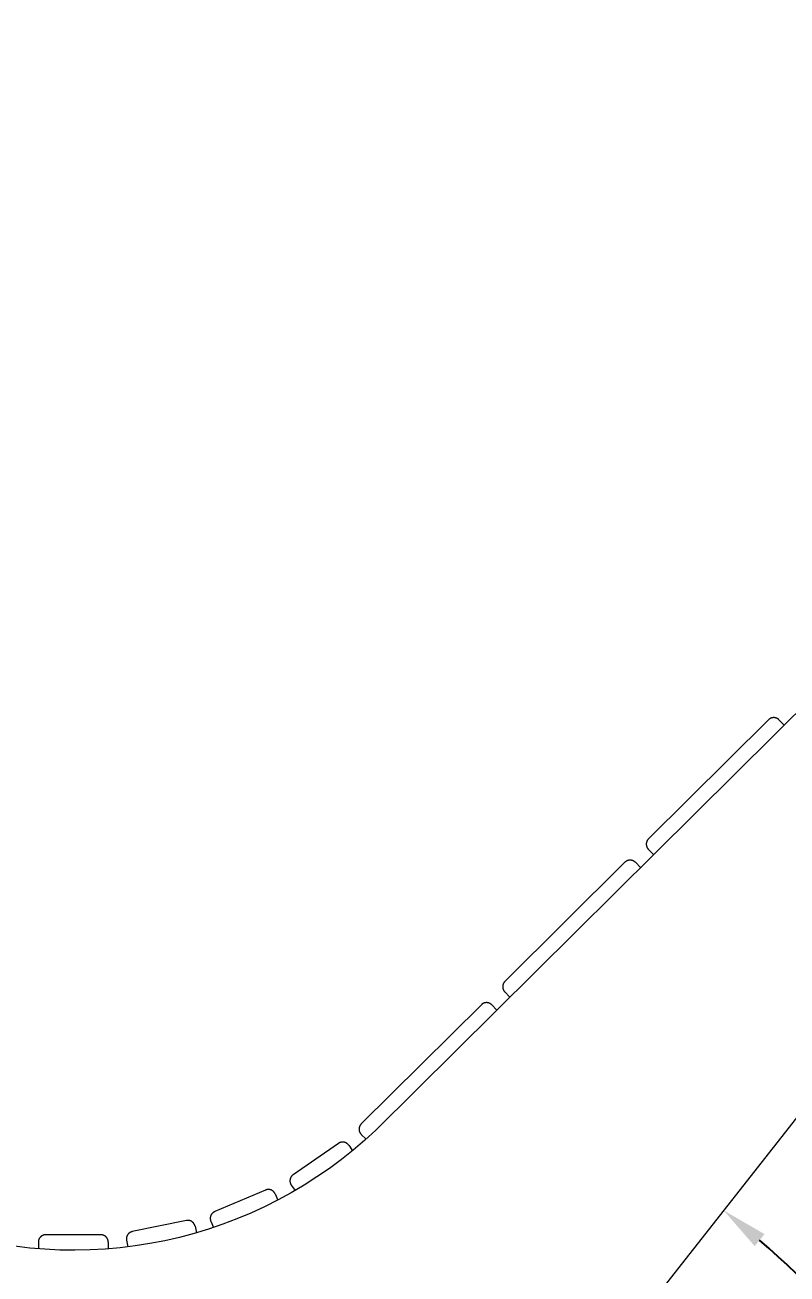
# Model space of a CAD drawing. Header units: inches. Extents: x 3 to 193, y 3 to 134.
# Drawn here: x 93.97 to 110.28, y 103.37 to 130.1 of the extents above; entities that cross this region are included whole.
import ezdxf

# ---------------------------------------------------------------- set-up
doc = ezdxf.new("R2010")
doc.units = ezdxf.units.IN
doc.header["$PDSIZE"] = -1
doc.layers.add('ZANO_R', color=7, linetype='Continuous', lineweight=0)
doc.layers.add('ZANO_W', color=1, linetype='Continuous', lineweight=0)
doc.styles.get("Standard").update_dxf_attribs({"font": 'ARIALUNI.TTF'})
doc.dimstyles.new('amerykanie', dxfattribs={"dimtxt": 50, "dimasz": 50, "dimexe": 0.5, "dimexo": 0.5, "dimgap": 1, "dimtad": 1, "dimdec": 0, "dimzin": 0, "dimlunit": 5, "dimtxsty": 'Standard', "dimcen": 0.09, "dimclrd": 1, "dimclre": 1, "dimclrt": 1, "dimazin": 0, "dimtfac": 1, "dimtdec": 0, "dimtmove": 0, "dimatfit": 3, "dimfxl": 1, "dimtzin": 0, "dimarcsym": 1})

# ---------------------------------------------------------------- blocks, each defined once
blk = doc.blocks.new('*D375')
at = {"layer": 'Defpoints', "color": 0}
for p in [(127.296, 128.1), (115.952, 94.518), (96.273, 88.645), (60.315, 88.319), (113.926, 88.319)]:
    blk.add_point(p, dxfattribs=at)
at = {"layer": 'ZANO_W', "color": 1, "lineweight": -2}
blk.add_line((114.426, 88.319), (117.393, 88.319), dxfattribs=at)
blk.add_arc((96.016, 88.319), 20.877, 2.7447, 49.078, dxfattribs=at)
at = {"layer": 'ZANO_W', "color": 1}
for points in [[(109.797, 104.222), (109.585, 103.965), (108.92, 104.73)], [(116.703, 89.314), (117.036, 89.322), (116.893, 88.319)]]:
    blk.add_solid(points, dxfattribs=at)
at = {"layer": 'ZANO_W', "color": 1, "insert": (115.707, 97.885), "char_height": 1, "attachment_point": 5, "rotation": 295.9114}
blk.add_mtext("51%%d49'", dxfattribs=at)

msp = doc.modelspace()

# ---------------------------------------------------------------- linework, layer by layer
at = {"layer": 'ZANO_R'}
for p, q in [((125.31008, 130.09947), (101.48116, 106.44816)), ((127.29598, 128.10042), (96.27322, 88.64536)), ((109.88214, 115.23017), (107.31207, 112.67926)), ((109.88602, 115.2339), (109.88214, 115.23017)), ((109.89002, 115.23748), (109.88602, 115.2339)), ((109.89415, 115.24093), (109.89002, 115.23748)), ((109.89839, 115.24424), (109.89415, 115.24093)), ((109.90274, 115.24739), (109.89839, 115.24424)), ((109.90719, 115.2504), (109.90274, 115.24739)), ((109.91175, 115.25326), (109.90719, 115.2504)), ((109.9164, 115.25595), (109.91175, 115.25326)), ((109.92114, 115.25849), (109.9164, 115.25595)), ((109.92596, 115.26086), (109.92114, 115.25849)), ((109.93086, 115.26307), (109.92596, 115.26086)), ((109.93584, 115.26511), (109.93086, 115.26307)), ((109.94088, 115.26698), (109.93584, 115.26511)), ((109.94598, 115.26867), (109.94088, 115.26698)), ((109.95114, 115.27019), (109.94598, 115.26867)), ((109.95634, 115.27153), (109.95114, 115.27019)), ((109.96159, 115.2727), (109.95634, 115.27153)), ((109.96688, 115.27368), (109.96159, 115.2727)), ((109.97219, 115.27448), (109.96688, 115.27368)), ((109.97753, 115.27511), (109.97219, 115.27448)), ((109.98289, 115.27554), (109.97753, 115.27511)), ((109.98826, 115.2758), (109.98289, 115.27554)), ((109.99364, 115.27587), (109.98826, 115.2758)), ((109.99901, 115.27576), (109.99364, 115.27587)), ((110.00438, 115.27546), (109.99901, 115.27576)), ((110.00973, 115.27498), (110.00438, 115.27546)), ((110.01507, 115.27432), (110.00973, 115.27498)), ((110.02038, 115.27348), (110.01507, 115.27432)), ((110.02566, 115.27246), (110.02038, 115.27348)), ((110.0309, 115.27125), (110.02566, 115.27246)), ((110.03609, 115.26987), (110.0309, 115.27125)), ((110.04124, 115.26832), (110.03609, 115.26987)), ((110.04633, 115.26658), (110.04124, 115.26832)), ((110.05135, 115.26468), (110.04633, 115.26658)), ((110.05631, 115.2626), (110.05135, 115.26468)), ((110.0612, 115.26036), (110.05631, 115.2626)), ((110.066, 115.25795), (110.0612, 115.26036)), ((110.07072, 115.25538), (110.066, 115.25795)), ((110.07535, 115.25264), (110.07072, 115.25538)), ((110.07989, 115.24976), (110.07535, 115.25264)), ((110.08432, 115.24671), (110.07989, 115.24976)), ((110.08865, 115.24352), (110.08432, 115.24671)), ((110.09286, 115.24019), (110.08865, 115.24352)), ((110.09696, 115.23671), (110.09286, 115.24019)), ((110.10094, 115.23309), (110.09696, 115.23671)), ((110.10479, 115.22934), (110.10094, 115.23309)), ((110.2157, 115.1176), (110.10479, 115.22934)), ((107.26565, 112.57348), (107.26554, 112.56811)), ((107.26554, 112.56811), (107.26561, 112.56273)), ((107.26561, 112.56273), (107.26587, 112.55736)), ((107.26595, 112.57885), (107.26565, 112.57348)), ((107.26587, 112.55736), (107.2663, 112.552)), ((107.26642, 112.5842), (107.26595, 112.57885)), ((107.2663, 112.552), (107.26692, 112.54666)), ((107.26709, 112.58954), (107.26642, 112.5842)), ((107.26692, 112.54666), (107.26773, 112.54135)), ((107.26793, 112.59485), (107.26709, 112.58954)), ((107.26773, 112.54135), (107.26871, 112.53606)), ((107.26895, 112.60013), (107.26793, 112.59485)), ((107.27015, 112.60537), (107.26895, 112.60013)), ((107.27154, 112.61056), (107.27015, 112.60537)), ((107.27309, 112.61571), (107.27154, 112.61056)), ((107.27483, 112.6208), (107.27309, 112.61571)), ((107.27673, 112.62582), (107.27483, 112.6208)), ((107.27881, 112.63078), (107.27673, 112.62582)), ((107.28105, 112.63567), (107.27881, 112.63078)), ((107.28346, 112.64047), (107.28105, 112.63567)), ((107.28603, 112.64519), (107.28346, 112.64047)), ((107.28876, 112.64982), (107.28603, 112.64519)), ((107.29165, 112.65436), (107.28876, 112.64982)), ((107.29469, 112.65879), (107.29165, 112.65436)), ((107.29789, 112.66312), (107.29469, 112.65879)), ((107.30122, 112.66733), (107.29789, 112.66312)), ((107.3047, 112.67143), (107.30122, 112.66733)), ((107.30832, 112.67541), (107.3047, 112.67143)), ((107.31207, 112.67926), (107.30832, 112.67541)), ((107.26871, 112.53606), (107.26988, 112.53081)), ((107.26988, 112.53081), (107.27122, 112.52561)), ((107.27122, 112.52561), (107.27274, 112.52045)), ((107.27274, 112.52045), (107.27443, 112.51535)), ((107.27443, 112.51535), (107.2763, 112.51031)), ((107.2763, 112.51031), (107.27834, 112.50533)), ((107.27834, 112.50533), (107.28055, 112.50043)), ((107.28055, 112.50043), (107.28292, 112.49561)), ((107.28292, 112.49561), (107.28546, 112.49087)), ((107.28546, 112.49087), (107.28815, 112.48622)), ((107.28815, 112.48622), (107.29101, 112.48166)), ((107.29101, 112.48166), (107.29401, 112.47721)), ((107.29401, 112.47721), (107.29717, 112.47286)), ((107.29717, 112.47286), (107.30048, 112.46862)), ((107.30048, 112.46862), (107.30393, 112.46449)), ((107.30393, 112.46449), (107.30751, 112.46049)), ((107.30751, 112.46049), (107.31123, 112.45661)), ((107.31123, 112.45661), (107.42214, 112.34487)), ((106.80923, 112.18017), (104.23916, 109.62926)), ((106.81311, 112.18389), (106.80923, 112.18017)), ((106.81711, 112.18748), (106.81311, 112.18389)), ((106.82124, 112.19092), (106.81711, 112.18748)), ((106.82548, 112.19423), (106.82124, 112.19092)), ((106.82983, 112.19739), (106.82548, 112.19423)), ((106.83428, 112.2004), (106.82983, 112.19739)), ((106.83884, 112.20325), (106.83428, 112.2004)), ((106.84349, 112.20595), (106.83884, 112.20325)), ((106.84823, 112.20848), (106.84349, 112.20595)), ((106.85305, 112.21086), (106.84823, 112.20848)), ((106.85795, 112.21307), (106.85305, 112.21086)), ((106.86293, 112.2151), (106.85795, 112.21307)), ((106.86797, 112.21697), (106.86293, 112.2151)), ((106.87307, 112.21867), (106.86797, 112.21697)), ((106.87823, 112.22019), (106.87307, 112.21867)), ((106.88343, 112.22153), (106.87823, 112.22019)), ((106.88868, 112.22269), (106.88343, 112.22153)), ((106.89397, 112.22368), (106.88868, 112.22269)), ((106.89928, 112.22448), (106.89397, 112.22368)), ((106.90462, 112.2251), (106.89928, 112.22448)), ((106.90998, 112.22554), (106.90462, 112.2251)), ((106.91535, 112.22579), (106.90998, 112.22554)), ((106.92073, 112.22586), (106.91535, 112.22579)), ((106.9261, 112.22575), (106.92073, 112.22586)), ((106.93147, 112.22546), (106.9261, 112.22575)), ((106.93682, 112.22498), (106.93147, 112.22546)), ((106.94216, 112.22432), (106.93682, 112.22498)), ((106.94747, 112.22348), (106.94216, 112.22432)), ((106.95275, 112.22245), (106.94747, 112.22348)), ((106.95799, 112.22125), (106.95275, 112.22245)), ((106.96318, 112.21987), (106.95799, 112.22125)), ((106.96833, 112.21831), (106.96318, 112.21987)), ((106.97341, 112.21658), (106.96833, 112.21831)), ((106.97844, 112.21467), (106.97341, 112.21658)), ((106.9834, 112.2126), (106.97844, 112.21467)), ((106.98829, 112.21035), (106.9834, 112.2126)), ((106.99309, 112.20794), (106.98829, 112.21035)), ((106.99781, 112.20537), (106.99309, 112.20794)), ((107.00244, 112.20264), (106.99781, 112.20537)), ((107.00698, 112.19975), (107.00244, 112.20264)), ((107.01141, 112.19671), (107.00698, 112.19975)), ((107.01574, 112.19352), (107.01141, 112.19671)), ((107.01995, 112.19018), (107.01574, 112.19352)), ((107.02405, 112.1867), (107.01995, 112.19018)), ((107.02803, 112.18309), (107.02405, 112.1867)), ((107.03188, 112.17934), (107.02803, 112.18309)), ((107.14279, 112.06759), (107.03188, 112.17934)), ((104.21585, 109.59982), (104.21312, 109.59519)), ((104.21874, 109.60435), (104.21585, 109.59982)), ((104.22178, 109.60879), (104.21874, 109.60435)), ((104.22497, 109.61311), (104.22178, 109.60879)), ((104.22831, 109.61733), (104.22497, 109.61311)), ((104.23179, 109.62143), (104.22831, 109.61733)), ((104.23541, 109.6254), (104.23179, 109.62143)), ((104.23916, 109.62926), (104.23541, 109.6254)), ((104.19274, 109.52348), (104.19263, 109.5181)), ((104.19263, 109.5181), (104.1927, 109.51273)), ((104.1927, 109.51273), (104.19295, 109.50736)), ((104.19304, 109.52884), (104.19274, 109.52348)), ((104.19295, 109.50736), (104.19339, 109.502)), ((104.19351, 109.5342), (104.19304, 109.52884)), ((104.19339, 109.502), (104.19401, 109.49666)), ((104.19417, 109.53953), (104.19351, 109.5342)), ((104.19401, 109.49666), (104.19482, 109.49134)), ((104.19502, 109.54484), (104.19417, 109.53953)), ((104.19482, 109.49134), (104.1958, 109.48606)), ((104.19604, 109.55012), (104.19502, 109.54484)), ((104.1958, 109.48606), (104.19697, 109.48081)), ((104.19724, 109.55536), (104.19604, 109.55012)), ((104.19697, 109.48081), (104.19831, 109.4756)), ((104.19863, 109.56056), (104.19724, 109.55536)), ((104.19831, 109.4756), (104.19983, 109.47045)), ((104.20018, 109.5657), (104.19863, 109.56056)), ((104.19983, 109.47045), (104.20152, 109.46534)), ((104.20192, 109.57079), (104.20018, 109.5657)), ((104.20152, 109.46534), (104.20339, 109.4603)), ((104.20382, 109.57582), (104.20192, 109.57079)), ((104.20339, 109.4603), (104.20543, 109.45533)), ((104.2059, 109.58078), (104.20382, 109.57582)), ((104.20543, 109.45533), (104.20763, 109.45043)), ((104.20814, 109.58566), (104.2059, 109.58078)), ((104.20763, 109.45043), (104.21001, 109.4456)), ((104.21055, 109.59047), (104.20814, 109.58566)), ((104.21001, 109.4456), (104.21254, 109.44086)), ((104.21312, 109.59519), (104.21055, 109.59047)), ((104.21254, 109.44086), (104.21524, 109.43621)), ((104.21524, 109.43621), (104.2181, 109.43166)), ((104.2181, 109.43166), (104.2211, 109.4272)), ((104.2211, 109.4272), (104.22426, 109.42285)), ((104.22426, 109.42285), (104.22757, 109.41861)), ((104.22757, 109.41861), (104.23102, 109.41449)), ((104.23102, 109.41449), (104.2346, 109.41048)), ((104.2346, 109.41048), (104.23832, 109.4066)), ((104.23832, 109.4066), (104.34923, 109.29486)), ((103.73632, 109.13016), (101.16625, 106.57925)), ((103.7402, 109.13388), (103.73632, 109.13016)), ((103.7442, 109.13747), (103.7402, 109.13388)), ((103.74833, 109.14092), (103.7442, 109.13747)), ((103.75257, 109.14422), (103.74833, 109.14092)), ((103.75692, 109.14738), (103.75257, 109.14422)), ((103.76137, 109.15039), (103.75692, 109.14738)), ((103.76593, 109.15325), (103.76137, 109.15039)), ((103.77058, 109.15594), (103.76593, 109.15325)), ((103.77532, 109.15848), (103.77058, 109.15594)), ((103.78014, 109.16085), (103.77532, 109.15848)), ((103.78504, 109.16306), (103.78014, 109.16085)), ((103.79002, 109.1651), (103.78504, 109.16306)), ((103.79506, 109.16697), (103.79002, 109.1651)), ((103.80016, 109.16866), (103.79506, 109.16697)), ((103.80532, 109.17018), (103.80016, 109.16866)), ((103.81052, 109.17152), (103.80532, 109.17018)), ((103.81577, 109.17269), (103.81052, 109.17152)), ((103.82106, 109.17367), (103.81577, 109.17269)), ((103.82637, 109.17447), (103.82106, 109.17367)), ((103.83171, 109.17509), (103.82637, 109.17447)), ((103.83707, 109.17553), (103.83171, 109.17509)), ((103.84244, 109.17579), (103.83707, 109.17553)), ((103.84782, 109.17586), (103.84244, 109.17579)), ((103.85319, 109.17575), (103.84782, 109.17586)), ((103.85856, 109.17545), (103.85319, 109.17575)), ((103.86391, 109.17497), (103.85856, 109.17545)), ((103.86925, 109.17431), (103.86391, 109.17497)), ((103.87456, 109.17347), (103.86925, 109.17431)), ((103.87983, 109.17245), (103.87456, 109.17347)), ((103.88507, 109.17124), (103.87983, 109.17245)), ((103.89027, 109.16986), (103.88507, 109.17124)), ((103.89542, 109.1683), (103.89027, 109.16986)), ((103.9005, 109.16657), (103.89542, 109.1683)), ((103.90553, 109.16467), (103.9005, 109.16657)), ((103.91049, 109.16259), (103.90553, 109.16467)), ((103.91538, 109.16035), (103.91049, 109.16259)), ((103.92018, 109.15794), (103.91538, 109.16035)), ((103.9249, 109.15537), (103.92018, 109.15794)), ((103.92953, 109.15263), (103.9249, 109.15537)), ((103.93407, 109.14975), (103.92953, 109.15263)), ((103.9385, 109.1467), (103.93407, 109.14975)), ((103.94283, 109.14351), (103.9385, 109.1467)), ((103.94704, 109.14018), (103.94283, 109.14351)), ((103.95114, 109.1367), (103.94704, 109.14018)), ((103.95512, 109.13308), (103.95114, 109.1367)), ((103.95897, 109.12933), (103.95512, 109.13308)), ((104.06988, 109.01759), (103.95897, 109.12933)), ((101.11983, 106.47347), (101.11972, 106.4681)), ((101.11972, 106.4681), (101.11979, 106.46272)), ((101.11979, 106.46272), (101.12004, 106.45735)), ((101.12012, 106.47884), (101.11983, 106.47347)), ((101.12004, 106.45735), (101.12048, 106.45199)), ((101.1206, 106.48419), (101.12012, 106.47884)), ((101.12048, 106.45199), (101.1211, 106.44665)), ((101.12126, 106.48953), (101.1206, 106.48419)), ((101.1211, 106.44665), (101.12191, 106.44134)), ((101.12211, 106.49484), (101.12126, 106.48953)), ((101.12191, 106.44134), (101.12289, 106.43605)), ((101.12313, 106.50012), (101.12211, 106.49484)), ((101.12289, 106.43605), (101.12405, 106.4308)), ((101.12433, 106.50536), (101.12313, 106.50012)), ((101.12405, 106.4308), (101.1254, 106.4256)), ((101.12571, 106.51055), (101.12433, 106.50536)), ((101.1254, 106.4256), (101.12692, 106.42044)), ((101.12727, 106.5157), (101.12571, 106.51055)), ((101.12692, 106.42044), (101.12861, 106.41534)), ((101.12901, 106.52079), (101.12727, 106.5157)), ((101.12861, 106.41534), (101.13048, 106.4103)), ((101.13091, 106.52581), (101.12901, 106.52079)), ((101.13048, 106.4103), (101.13252, 106.40532)), ((101.13299, 106.53077), (101.13091, 106.52581)), ((101.13252, 106.40532), (101.13472, 106.40042)), ((101.13523, 106.53566), (101.13299, 106.53077)), ((101.13472, 106.40042), (101.1371, 106.3956)), ((101.13764, 106.54046), (101.13523, 106.53566)), ((101.1371, 106.3956), (101.13963, 106.39086)), ((101.14021, 106.54518), (101.13764, 106.54046)), ((101.14294, 106.54981), (101.14021, 106.54518)), ((101.14583, 106.55435), (101.14294, 106.54981)), ((101.14887, 106.55878), (101.14583, 106.55435)), ((101.15206, 106.56311), (101.14887, 106.55878)), ((101.1554, 106.56732), (101.15206, 106.56311)), ((101.15888, 106.57142), (101.1554, 106.56732)), ((101.1625, 106.5754), (101.15888, 106.57142)), ((101.16625, 106.57925), (101.1625, 106.5754)), ((101.48116, 106.44816), (101.24271, 106.23052)), ((100.67855, 106.16423), (99.70851, 105.49096)), ((100.68302, 106.16722), (100.67855, 106.16423)), ((100.68759, 106.17006), (100.68302, 106.16722)), ((100.69225, 106.17274), (100.68759, 106.17006)), ((100.697, 106.17525), (100.69225, 106.17274)), ((100.70183, 106.17761), (100.697, 106.17525)), ((100.70674, 106.17979), (100.70183, 106.17761)), ((100.71173, 106.18181), (100.70674, 106.17979)), ((100.71678, 106.18366), (100.71173, 106.18181)), ((100.72189, 106.18533), (100.71678, 106.18366)), ((100.72705, 106.18683), (100.72189, 106.18533)), ((100.73226, 106.18815), (100.72705, 106.18683)), ((100.73751, 106.18929), (100.73226, 106.18815)), ((100.7428, 106.19025), (100.73751, 106.18929)), ((100.74812, 106.19103), (100.7428, 106.19025)), ((100.75346, 106.19163), (100.74812, 106.19103)), ((100.75882, 106.19205), (100.75346, 106.19163)), ((100.76419, 106.19228), (100.75882, 106.19205)), ((100.76957, 106.19233), (100.76419, 106.19228)), ((100.77494, 106.19219), (100.76957, 106.19233)), ((100.78031, 106.19188), (100.77494, 106.19219)), ((100.78566, 106.19138), (100.78031, 106.19188)), ((100.791, 106.19069), (100.78566, 106.19138)), ((100.7963, 106.18983), (100.791, 106.19069)), ((100.80157, 106.18878), (100.7963, 106.18983)), ((100.80681, 106.18756), (100.80157, 106.18878)), ((100.812, 106.18615), (100.80681, 106.18756)), ((100.81714, 106.18457), (100.812, 106.18615)), ((100.82222, 106.18282), (100.81714, 106.18457)), ((100.82724, 106.18089), (100.82222, 106.18282)), ((100.83219, 106.1788), (100.82724, 106.18089)), ((100.83706, 106.17653), (100.83219, 106.1788)), ((100.84186, 106.1741), (100.83706, 106.17653)), ((100.84657, 106.17151), (100.84186, 106.1741)), ((100.85119, 106.16876), (100.84657, 106.17151)), ((100.85571, 106.16585), (100.85119, 106.16876)), ((100.86013, 106.16279), (100.85571, 106.16585)), ((100.86444, 106.15958), (100.86013, 106.16279)), ((100.86865, 106.15623), (100.86444, 106.15958)), ((100.87273, 106.15273), (100.86865, 106.15623)), ((100.87669, 106.1491), (100.87273, 106.15273)), ((100.88053, 106.14533), (100.87669, 106.1491)), ((100.88423, 106.14144), (100.88053, 106.14533)), ((100.8878, 106.13742), (100.88423, 106.14144)), ((100.89123, 106.13328), (100.8878, 106.13742)), ((100.89452, 106.12903), (100.89123, 106.13328)), ((100.89766, 106.12466), (100.89452, 106.12903)), ((100.89766, 106.12466), (100.97981, 106.0063)), ((101.24271, 106.23052), (100.99694, 106.02118)), ((101.13963, 106.39086), (101.14233, 106.38621)), ((101.14233, 106.38621), (101.14519, 106.38165)), ((101.14519, 106.38165), (101.14819, 106.3772)), ((101.14819, 106.3772), (101.15135, 106.37285)), ((101.15135, 106.37285), (101.15466, 106.36861)), ((101.15466, 106.36861), (101.15811, 106.36448)), ((101.15811, 106.36448), (101.16169, 106.36048)), ((101.16169, 106.36048), (101.16541, 106.3566)), ((101.16541, 106.3566), (101.2684, 106.25284)), ((100.99694, 106.02118), (100.74415, 105.82039)), ((100.48462, 105.62837), (100.21866, 105.44536)), ((100.74415, 105.82039), (100.48462, 105.62837)), ((99.64098, 105.36825), (99.64084, 105.36287)), ((99.64084, 105.36287), (99.64089, 105.3575)), ((99.64089, 105.3575), (99.64113, 105.35212)), ((99.6413, 105.37361), (99.64098, 105.36825)), ((99.64113, 105.35212), (99.64154, 105.34676)), ((99.6418, 105.37896), (99.6413, 105.37361)), ((99.64154, 105.34676), (99.64214, 105.34142)), ((99.64248, 105.3843), (99.6418, 105.37896)), ((99.64214, 105.34142), (99.64292, 105.3361)), ((99.64334, 105.3896), (99.64248, 105.3843)), ((99.64292, 105.3361), (99.64388, 105.33081)), ((99.64439, 105.39488), (99.64334, 105.3896)), ((99.64388, 105.33081), (99.64502, 105.32556)), ((99.64562, 105.40011), (99.64439, 105.39488)), ((99.64502, 105.32556), (99.64634, 105.32035)), ((99.64702, 105.4053), (99.64562, 105.40011)), ((99.6486, 105.41044), (99.64702, 105.4053)), ((99.65035, 105.41552), (99.6486, 105.41044)), ((99.65228, 105.42054), (99.65035, 105.41552)), ((99.65437, 105.42549), (99.65228, 105.42054)), ((99.65664, 105.43037), (99.65437, 105.42549)), ((99.65907, 105.43516), (99.65664, 105.43037)), ((99.66166, 105.43987), (99.65907, 105.43516)), ((99.66441, 105.44449), (99.66166, 105.43987)), ((99.66732, 105.44901), (99.66441, 105.44449)), ((99.67038, 105.45343), (99.66732, 105.44901)), ((99.67359, 105.45774), (99.67038, 105.45343)), ((99.67694, 105.46195), (99.67359, 105.45774)), ((99.68044, 105.46603), (99.67694, 105.46195)), ((99.68407, 105.46999), (99.68044, 105.46603)), ((99.68784, 105.47383), (99.68407, 105.46999)), ((99.69173, 105.47753), (99.68784, 105.47383)), ((99.69575, 105.4811), (99.69173, 105.47753)), ((99.69989, 105.48453), (99.69575, 105.4811)), ((99.70415, 105.48782), (99.69989, 105.48453)), ((99.70851, 105.49096), (99.70415, 105.48782)), ((100.21866, 105.44536), (99.94659, 105.27158)), ((99.11782, 105.16492), (98.03127, 104.70267)), ((99.1228, 105.16694), (99.11782, 105.16492)), ((99.12785, 105.16879), (99.1228, 105.16694)), ((99.13296, 105.17047), (99.12785, 105.16879)), ((99.13812, 105.17197), (99.13296, 105.17047)), ((99.14333, 105.17329), (99.13812, 105.17197)), ((99.14859, 105.17443), (99.14333, 105.17329)), ((99.15388, 105.1754), (99.14859, 105.17443)), ((99.15919, 105.17618), (99.15388, 105.1754)), ((99.16454, 105.17678), (99.15919, 105.17618)), ((99.1699, 105.1772), (99.16454, 105.17678)), ((99.17527, 105.17743), (99.1699, 105.1772)), ((99.18064, 105.17748), (99.17527, 105.17743)), ((99.18602, 105.17735), (99.18064, 105.17748)), ((99.19138, 105.17704), (99.18602, 105.17735)), ((99.19674, 105.17654), (99.19138, 105.17704)), ((99.20207, 105.17586), (99.19674, 105.17654)), ((99.20737, 105.17499), (99.20207, 105.17586)), ((99.21265, 105.17395), (99.20737, 105.17499)), ((99.21788, 105.17273), (99.21265, 105.17395)), ((99.22307, 105.17133), (99.21788, 105.17273)), ((99.22821, 105.16975), (99.22307, 105.17133)), ((99.2333, 105.168), (99.22821, 105.16975)), ((99.23832, 105.16607), (99.2333, 105.168)), ((99.24327, 105.16398), (99.23832, 105.16607)), ((99.24814, 105.16172), (99.24327, 105.16398)), ((99.25294, 105.15929), (99.24814, 105.16172)), ((99.25765, 105.1567), (99.25294, 105.15929)), ((99.26227, 105.15395), (99.25765, 105.1567)), ((99.26679, 105.15104), (99.26227, 105.15395)), ((99.27121, 105.14798), (99.26679, 105.15104)), ((99.27553, 105.14478), (99.27121, 105.14798)), ((99.27973, 105.14142), (99.27553, 105.14478)), ((99.28382, 105.13793), (99.27973, 105.14142)), ((99.28778, 105.1343), (99.28382, 105.13793)), ((99.29162, 105.13053), (99.28778, 105.1343)), ((99.29532, 105.12664), (99.29162, 105.13053)), ((99.2989, 105.12262), (99.29532, 105.12664)), ((99.30233, 105.11848), (99.2989, 105.12262)), ((99.30562, 105.11423), (99.30233, 105.11848)), ((99.30876, 105.10987), (99.30562, 105.11423)), ((99.31175, 105.1054), (99.30876, 105.10987)), ((99.31459, 105.10084), (99.31175, 105.1054)), ((99.31727, 105.09618), (99.31459, 105.10084)), ((99.31979, 105.09143), (99.31727, 105.09618)), ((99.32214, 105.08659), (99.31979, 105.09143)), ((99.32433, 105.08168), (99.32214, 105.08659)), ((99.32433, 105.08168), (99.38076, 104.94905)), ((99.66872, 105.10722), (99.38538, 104.95248)), ((99.64634, 105.32035), (99.64784, 105.31519)), ((99.64784, 105.31519), (99.64952, 105.31008)), ((99.64952, 105.31008), (99.65136, 105.30503)), ((99.65136, 105.30503), (99.65338, 105.30005)), ((99.65338, 105.30005), (99.65557, 105.29513)), ((99.65557, 105.29513), (99.65792, 105.2903)), ((99.65792, 105.2903), (99.66044, 105.28555)), ((99.66044, 105.28555), (99.66311, 105.28089)), ((99.66311, 105.28089), (99.66595, 105.27632)), ((99.66595, 105.27632), (99.66894, 105.27185)), ((99.94659, 105.27158), (99.66872, 105.10722)), ((99.66894, 105.27185), (99.7511, 105.15347)), ((99.09691, 104.80754), (98.80364, 104.67257)), ((99.38538, 104.95248), (99.09691, 104.80754)), ((97.9356, 104.56435), (97.93547, 104.55898)), ((97.93547, 104.55898), (97.93552, 104.5536)), ((97.93552, 104.5536), (97.93575, 104.54823)), ((97.93591, 104.56972), (97.9356, 104.56435)), ((97.93575, 104.54823), (97.93617, 104.54287)), ((97.93641, 104.57507), (97.93591, 104.56972)), ((97.93617, 104.54287), (97.93677, 104.53753)), ((97.93709, 104.58041), (97.93641, 104.57507)), ((97.93677, 104.53753), (97.93755, 104.53221)), ((97.93796, 104.58571), (97.93709, 104.58041)), ((97.93755, 104.53221), (97.93852, 104.52692)), ((97.939, 104.59099), (97.93796, 104.58571)), ((97.93852, 104.52692), (97.93966, 104.52167)), ((97.94022, 104.59622), (97.939, 104.59099)), ((97.93966, 104.52167), (97.94098, 104.51646)), ((97.94163, 104.60141), (97.94022, 104.59622)), ((97.9432, 104.60655), (97.94163, 104.60141)), ((97.94495, 104.61163), (97.9432, 104.60655)), ((97.94688, 104.61665), (97.94495, 104.61163)), ((97.94897, 104.6216), (97.94688, 104.61665)), ((97.95124, 104.62648), (97.94897, 104.6216)), ((97.95366, 104.63128), (97.95124, 104.62648)), ((97.95625, 104.63599), (97.95366, 104.63128)), ((97.959, 104.64061), (97.95625, 104.63599)), ((97.96191, 104.64513), (97.959, 104.64061)), ((97.96497, 104.64955), (97.96191, 104.64513)), ((97.96817, 104.65387), (97.96497, 104.64955)), ((97.97153, 104.65807), (97.96817, 104.65387)), ((97.97502, 104.66216), (97.97153, 104.65807)), ((97.97865, 104.66612), (97.97502, 104.66216)), ((97.98242, 104.66996), (97.97865, 104.66612)), ((97.98631, 104.67366), (97.98242, 104.66996)), ((97.99033, 104.67723), (97.98631, 104.67366)), ((97.99447, 104.68067), (97.99033, 104.67723)), ((97.99872, 104.68396), (97.99447, 104.68067)), ((98.00308, 104.6871), (97.99872, 104.68396)), ((98.00755, 104.69009), (98.00308, 104.6871)), ((98.01211, 104.69293), (98.00755, 104.69009)), ((98.01678, 104.69561), (98.01211, 104.69293)), ((98.02152, 104.69812), (98.01678, 104.69561)), ((98.02636, 104.70048), (98.02152, 104.69812)), ((98.03127, 104.70267), (98.02636, 104.70048)), ((98.50591, 104.54773), (98.20409, 104.43317)), ((98.80364, 104.67257), (98.50591, 104.54773)), ((96.21295, 104.25319), (96.2085, 104.25018)), ((96.2175, 104.25605), (96.21295, 104.25319)), ((96.22215, 104.25876), (96.2175, 104.25605)), ((96.22688, 104.2613), (96.22215, 104.25876)), ((96.2317, 104.26368), (96.22688, 104.2613)), ((96.2366, 104.2659), (96.2317, 104.26368)), ((96.24157, 104.26794), (96.2366, 104.2659)), ((96.24661, 104.26982), (96.24157, 104.26794)), ((96.25171, 104.27152), (96.24661, 104.26982)), ((96.25686, 104.27305), (96.25171, 104.27152)), ((96.26207, 104.2744), (96.25686, 104.27305)), ((96.26732, 104.27557), (96.26207, 104.2744)), ((97.42395, 104.51323), (96.26732, 104.27557)), ((97.42923, 104.51422), (97.42395, 104.51323)), ((97.43455, 104.51503), (97.42923, 104.51422)), ((97.43988, 104.51566), (97.43455, 104.51503)), ((97.44524, 104.5161), (97.43988, 104.51566)), ((97.45061, 104.51637), (97.44524, 104.5161)), ((97.45599, 104.51645), (97.45061, 104.51637)), ((97.46136, 104.51634), (97.45599, 104.51645)), ((97.46673, 104.51606), (97.46136, 104.51634)), ((97.47209, 104.51559), (97.46673, 104.51606)), ((97.47742, 104.51493), (97.47209, 104.51559)), ((97.48273, 104.5141), (97.47742, 104.51493)), ((97.48801, 104.51308), (97.48273, 104.5141)), ((97.49325, 104.51189), (97.48801, 104.51308)), ((97.49845, 104.51051), (97.49325, 104.51189)), ((97.5036, 104.50896), (97.49845, 104.51051)), ((97.50869, 104.50724), (97.5036, 104.50896)), ((97.51372, 104.50534), (97.50869, 104.50724)), ((97.51868, 104.50327), (97.51372, 104.50534)), ((97.52357, 104.50104), (97.51868, 104.50327)), ((97.52838, 104.49863), (97.52357, 104.50104)), ((97.5331, 104.49607), (97.52838, 104.49863)), ((97.53774, 104.49334), (97.5331, 104.49607)), ((97.54228, 104.49046), (97.53774, 104.49334)), ((97.54671, 104.48743), (97.54228, 104.49046)), ((97.55105, 104.48424), (97.54671, 104.48743)), ((97.55527, 104.48091), (97.55105, 104.48424)), ((97.55937, 104.47744), (97.55527, 104.48091)), ((97.56335, 104.47383), (97.55937, 104.47744)), ((97.56721, 104.47009), (97.56335, 104.47383)), ((97.57094, 104.46621), (97.56721, 104.47009)), ((97.57453, 104.46221), (97.57094, 104.46621)), ((97.57798, 104.45809), (97.57453, 104.46221)), ((97.5813, 104.45386), (97.57798, 104.45809)), ((97.58446, 104.44951), (97.5813, 104.45386)), ((97.58748, 104.44506), (97.58446, 104.44951)), ((97.59034, 104.44051), (97.58748, 104.44506)), ((97.89851, 104.32901), (97.58954, 104.2354)), ((97.59304, 104.43586), (97.59034, 104.44051)), ((97.59558, 104.43113), (97.59304, 104.43586)), ((97.59797, 104.42631), (97.59558, 104.43113)), ((97.60018, 104.42141), (97.59797, 104.42631)), ((97.60223, 104.41644), (97.60018, 104.42141)), ((97.6041, 104.4114), (97.60223, 104.41644)), ((97.6058, 104.4063), (97.6041, 104.4114)), ((97.60733, 104.40115), (97.6058, 104.4063)), ((97.60868, 104.39594), (97.60733, 104.40115)), ((97.60985, 104.3907), (97.60868, 104.39594)), ((97.60985, 104.3907), (97.63887, 104.24947)), ((98.20409, 104.43317), (97.89851, 104.32901)), ((97.94098, 104.51646), (97.94248, 104.5113)), ((97.94248, 104.5113), (97.94416, 104.50619)), ((97.94416, 104.50619), (97.94601, 104.50114)), ((97.94601, 104.50114), (97.94803, 104.49616)), ((97.94803, 104.49616), (98.00446, 104.36351)), ((94.25751, 104.05124), (94.2574, 103.90704)), ((94.25761, 104.05661), (94.25751, 104.05124)), ((94.25789, 104.06198), (94.25761, 104.05661)), ((94.25835, 104.06734), (94.25789, 104.06198)), ((94.259, 104.07268), (94.25835, 104.06734)), ((94.25982, 104.07799), (94.259, 104.07268)), ((94.26083, 104.08327), (94.25982, 104.07799)), ((94.26202, 104.08851), (94.26083, 104.08327)), ((94.26338, 104.09371), (94.26202, 104.08851)), ((94.26493, 104.09886), (94.26338, 104.09371)), ((94.26665, 104.10396), (94.26493, 104.09886)), ((94.26854, 104.10899), (94.26665, 104.10396)), ((94.2706, 104.11395), (94.26854, 104.10899)), ((94.27283, 104.11884), (94.2706, 104.11395)), ((94.27522, 104.12366), (94.27283, 104.11884)), ((94.27778, 104.12839), (94.27522, 104.12366)), ((94.2805, 104.13302), (94.27778, 104.12839)), ((94.28337, 104.13757), (94.2805, 104.13302)), ((94.2864, 104.14201), (94.28337, 104.13757)), ((94.28958, 104.14634), (94.2864, 104.14201)), ((94.2929, 104.15057), (94.28958, 104.14634)), ((94.29637, 104.15468), (94.2929, 104.15057)), ((94.29998, 104.15867), (94.29637, 104.15468)), ((94.30372, 104.16253), (94.29998, 104.15867)), ((94.30758, 104.16626), (94.30372, 104.16253)), ((94.31158, 104.16986), (94.30758, 104.16626)), ((94.31569, 104.17332), (94.31158, 104.16986)), ((94.31992, 104.17664), (94.31569, 104.17332)), ((94.32426, 104.17981), (94.31992, 104.17664)), ((94.32871, 104.18283), (94.32426, 104.17981)), ((94.33326, 104.1857), (94.32871, 104.18283)), ((94.3379, 104.18841), (94.33326, 104.1857)), ((94.34263, 104.19096), (94.3379, 104.18841)), ((94.34745, 104.19335), (94.34263, 104.19096)), ((94.35234, 104.19557), (94.34745, 104.19335)), ((94.35731, 104.19762), (94.35234, 104.19557)), ((94.36235, 104.1995), (94.35731, 104.19762)), ((94.36745, 104.20121), (94.36235, 104.1995)), ((94.3726, 104.20275), (94.36745, 104.20121)), ((94.3778, 104.20411), (94.3726, 104.20275)), ((94.38304, 104.20528), (94.3778, 104.20411)), ((94.38833, 104.20628), (94.38304, 104.20528)), ((94.39364, 104.2071), (94.38833, 104.20628)), ((94.39898, 104.20774), (94.39364, 104.2071)), ((94.40433, 104.20819), (94.39898, 104.20774)), ((94.4097, 104.20846), (94.40433, 104.20819)), ((94.41508, 104.20855), (94.4097, 104.20846)), ((95.59587, 104.2076), (94.41508, 104.20855)), ((95.60125, 104.2075), (95.59587, 104.2076)), ((95.60662, 104.20722), (95.60125, 104.2075)), ((95.61197, 104.20676), (95.60662, 104.20722)), ((95.61731, 104.20611), (95.61197, 104.20676)), ((95.62262, 104.20529), (95.61731, 104.20611)), ((95.6279, 104.20428), (95.62262, 104.20529)), ((95.63315, 104.20309), (95.6279, 104.20428)), ((95.63835, 104.20173), (95.63315, 104.20309)), ((95.6435, 104.20018), (95.63835, 104.20173)), ((95.64859, 104.19847), (95.6435, 104.20018)), ((95.65362, 104.19657), (95.64859, 104.19847)), ((95.65859, 104.19451), (95.65362, 104.19657)), ((95.66348, 104.19228), (95.65859, 104.19451)), ((95.66829, 104.18989), (95.66348, 104.19228)), ((95.67302, 104.18733), (95.66829, 104.18989)), ((95.67766, 104.18461), (95.67302, 104.18733)), ((95.6822, 104.18174), (95.67766, 104.18461)), ((95.68664, 104.17871), (95.6822, 104.18174)), ((95.69098, 104.17553), (95.68664, 104.17871)), ((95.6952, 104.17221), (95.69098, 104.17553)), ((95.69931, 104.16874), (95.6952, 104.17221)), ((95.7033, 104.16513), (95.69931, 104.16874)), ((95.70716, 104.1614), (95.7033, 104.16513)), ((95.7109, 104.15753), (95.70716, 104.1614)), ((95.7145, 104.15353), (95.7109, 104.15753)), ((95.71796, 104.14942), (95.7145, 104.15353)), ((95.72127, 104.14519), (95.71796, 104.14942)), ((95.72444, 104.14085), (95.72127, 104.14519)), ((95.72747, 104.1364), (95.72444, 104.14085)), ((95.73033, 104.13185), (95.72747, 104.1364)), ((95.73304, 104.12721), (95.73033, 104.13185)), ((95.73559, 104.12248), (95.73304, 104.12721)), ((95.73798, 104.11766), (95.73559, 104.12248)), ((95.7402, 104.11277), (95.73798, 104.11766)), ((95.74226, 104.1078), (95.7402, 104.11277)), ((95.74414, 104.10276), (95.74226, 104.1078)), ((95.74585, 104.09767), (95.74414, 104.10276)), ((95.74738, 104.09251), (95.74585, 104.09767)), ((95.74874, 104.08731), (95.74738, 104.09251)), ((95.74992, 104.08207), (95.74874, 104.08731)), ((95.75092, 104.07678), (95.74992, 104.08207)), ((95.75174, 104.07147), (95.75092, 104.07678)), ((95.75237, 104.06613), (95.75174, 104.07147)), ((95.75283, 104.06078), (95.75237, 104.06613)), ((95.7531, 104.05541), (95.75283, 104.06078)), ((95.75319, 104.05003), (95.75307, 103.90583)), ((95.75319, 104.05003), (95.7531, 104.05541)), ((96.14167, 104.12708), (96.14156, 104.1217)), ((96.14156, 104.1217), (96.14164, 104.11633)), ((96.14164, 104.11633), (96.14191, 104.11096)), ((96.14195, 104.13244), (96.14167, 104.12708)), ((96.14191, 104.11096), (96.14235, 104.1056)), ((96.14243, 104.1378), (96.14195, 104.13244)), ((96.14235, 104.1056), (96.14298, 104.10026)), ((96.14308, 104.14314), (96.14243, 104.1378)), ((96.14298, 104.10026), (96.14379, 104.09495)), ((96.14391, 104.14845), (96.14308, 104.14314)), ((96.14379, 104.09495), (96.14479, 104.08966)), ((96.14493, 104.15373), (96.14391, 104.14845)), ((96.14479, 104.08966), (96.17381, 103.94843)), ((96.14612, 104.15897), (96.14493, 104.15373)), ((96.1475, 104.16417), (96.14612, 104.15897)), ((96.14905, 104.16931), (96.1475, 104.16417)), ((96.15077, 104.1744), (96.14905, 104.16931)), ((96.15267, 104.17943), (96.15077, 104.1744)), ((96.15474, 104.1844), (96.15267, 104.17943)), ((96.15697, 104.18929), (96.15474, 104.1844)), ((96.15938, 104.19409), (96.15697, 104.18929)), ((96.16194, 104.19882), (96.15938, 104.19409)), ((96.16467, 104.20345), (96.16194, 104.19882)), ((96.16755, 104.20799), (96.16467, 104.20345)), ((96.17058, 104.21243), (96.16755, 104.20799)), ((96.17377, 104.21676), (96.17058, 104.21243)), ((96.1771, 104.22098), (96.17377, 104.21676)), ((96.18057, 104.22508), (96.1771, 104.22098)), ((96.18418, 104.22907), (96.18057, 104.22508)), ((96.18793, 104.23293), (96.18418, 104.22907)), ((96.1918, 104.23665), (96.18793, 104.23293)), ((96.1958, 104.24025), (96.1918, 104.23665)), ((96.19992, 104.2437), (96.1958, 104.24025)), ((96.20415, 104.24701), (96.19992, 104.2437)), ((96.2085, 104.25018), (96.20415, 104.24701)), ((96.64595, 104.01878), (96.32709, 103.96827)), ((96.96289, 104.08019), (96.64595, 104.01878)), ((97.27755, 104.15242), (96.96289, 104.08019)), ((97.58954, 104.2354), (97.27755, 104.15242)), ((94.07297, 103.92318), (93.75235, 103.9609)), ((94.39471, 103.89647), (94.07297, 103.92318)), ((94.71716, 103.8808), (94.39471, 103.89647)), ((95.03997, 103.87619), (94.71716, 103.8808)), ((95.36274, 103.88265), (95.03997, 103.87619)), ((95.68511, 103.90016), (95.36274, 103.88265)), ((96.00668, 103.92871), (95.68511, 103.90016)), ((96.32709, 103.96827), (96.00668, 103.92871))]:
    msp.add_line(p, q, dxfattribs=at)

# ---------------------------------------------------------------- dimensions: what is measured, and where the dimension line sits
at = {"layer": 'ZANO_W'}
dim = msp.add_angular_dim_2l(base=(115.95158, 94.51785), line1=((60.31523, 88.31851), (113.92637, 88.31851)), line2=((127.29598, 128.10042), (96.27322, 88.64536)), dimstyle='amerykanie', override={"dimtxt": 1, "dimasz": 1, "dimgap": 0.5, "dimdec": 4, "dimaunit": 1, "dimadec": 1, "dimtdec": 4, "dimtmove": 1, "dimfrac": 2}, dxfattribs=at)
dim.commit()
dim.dimension.update_dxf_attribs({"geometry": '*D375', "text_midpoint": (115.70748, 97.8849)})

doc.saveas('drawing.dxf')
